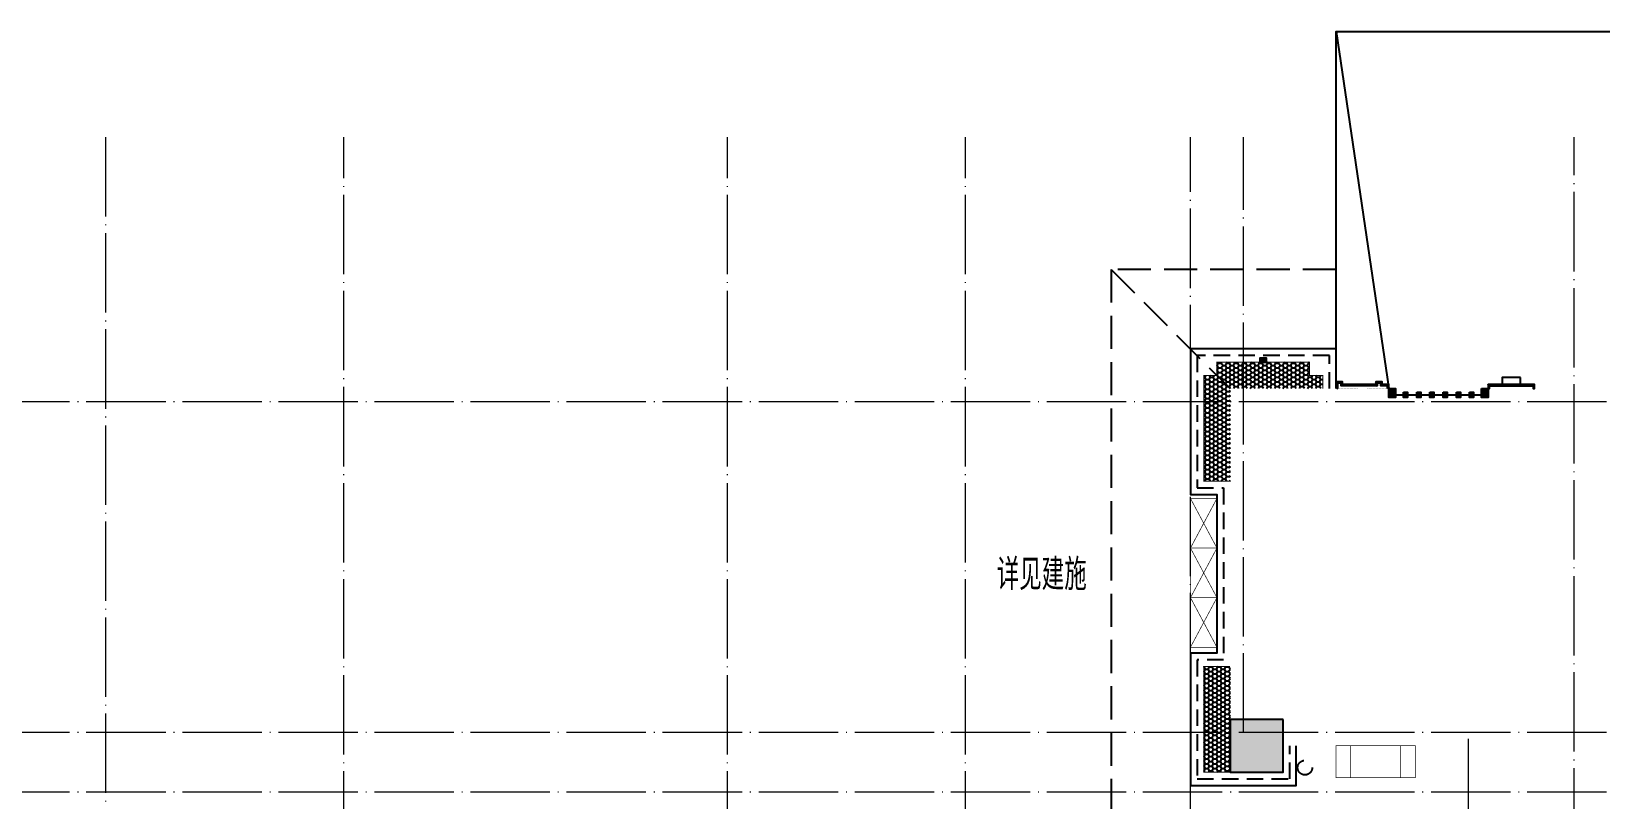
# Model space of a CAD drawing. Extents: x -518115 to 389031, y -231062 to 1628073.
# Drawn here: x 12756 to 24617, y 685151 to 690957 of the extents above; entities that cross this region are included whole.
import ezdxf

# ---------------------------------------------------------------- set-up
doc = ezdxf.new("R2010")
doc.units = 0
doc.header["$LTSCALE"] = 1000
doc.header["$MEASUREMENT"] = 0
for name, pattern in [('DASH', [0.35, 0.25, -0.1]), ('DOTE', [2.42, 2, -0.2, 0.02, -0.2]), ('HIDDEN', [0.375, 0.25, -0.125])]:
    doc.linetypes.add(name, pattern=pattern)
for name, color, linetype in [('A-EQPM-MECH', 191, 'Continuous'), ('PUB_TEXT', 4, 'Continuous'), ('VPIPE-雨水', 4, 'DASH'), ('修改标示', 212, 'Continuous'), ('卫生间', 6, 'Continuous'), ('看线', 251, 'Continuous'), ('立面', 73, 'Continuous'), ('立面-看线', 251, 'Continuous'), ('设备', 253, 'Continuous'), ('铝合金', 144, 'Continuous')]:
    doc.layers.add(name, color=color, linetype=linetype)
doc.layers.add('DOTE', color=19, linetype='DOTE', lineweight=9)
doc.layers.add('PUB_HATCH', color=8, linetype='Continuous', lineweight=9)
doc.styles.add('_TCH_AXIS', font='COMPLEX', dxfattribs={"bigfont": 'GBCBIG'})

# ---------------------------------------------------------------- blocks, each defined once
blk = doc.blocks.new('A$C341176C1')
at = {"layer": '设备', "color": 3, "const_width": 5}
blk.add_lwpolyline([(-240, -200), (0, -200), (0, -800), (-240, -800)], close=True, dxfattribs=at)
for points in [[(-240, -312), (0, -312)], [(-240, -688), (0, -688)]]:
    blk.add_lwpolyline(points, dxfattribs=at)
blk = doc.blocks.new('A$C7D502F78')
at = {"layer": '修改标示', "ltscale": 2}
blk.add_lwpolyline([(-151, 197), (-11, 197), (-11, 142), (-151, 142)], close=True, dxfattribs=at)
blk = doc.blocks.new('HFHFTHFD')
at = {"layer": 'DOTE', "linetype": 'DOTE', "ltscale": 0.3}
for p, q in [((420617, 612949), (420617, 593449)), ((422417, 601749), (422417, 612949)), ((425317, 601749), (425317, 612949)), ((427117, 601749), (427117, 612949)), ((428817, 604549), (428817, 612949)), ((431717, 603949), (431717, 612949)), ((472617, 610949), (418617, 610949)), ((429217, 608449), (429217, 610949)), ((472617, 608449), (418617, 608449)), ((430917, 606349), (430917, 608449)), ((472617, 607999), (418617, 607999))]:
    blk.add_line(p, q, dxfattribs=at)
blk = doc.blocks.new('A$C148B7D8E')
at = {"layer": '卫生间', "color": 159, "linetype": 'DASH', "true_color": 0x22346e}
blk.add_line((7700, 15400), (8600, 14500), dxfattribs=at)
blk.add_lwpolyline([(9400, 15400), (7700, 15400), (7700, 10800), (7300, 10800), (7300, 10000), (900, 10000), (900, 9000), (-900, 9000), (-900, -900), (1750, -900), (1750, -2100), (23450, -2100), (23450, -900), (25100, -900)], dxfattribs=at)
blk = doc.blocks.new('A$C028C60F5')
at = {"color": 6}
blk.add_lwpolyline([(400, 0), (0, 0), (0, -400), (400, -400)], close=True, dxfattribs=at)
at = {"layer": 'PUB_HATCH'}
blk.add_solid([(0, -400), (400, -400), (0, 0), (400, 0)], dxfattribs=at)
blk = doc.blocks.new('A$C3EFA6995')
for p in [(9700, -2400), (15900, -2400)]:
    blk.add_blockref('A$C028C60F5', p)

msp = doc.modelspace()

# ---------------------------------------------------------------- hatches: boundary and pattern name
at = {"layer": '立面'}
h = msp.add_hatch(dxfattribs=at)
h.set_pattern_fill('ANSI31', color=251, scale=2)
h.set_pattern_definition([(45, (-866233.452, -107108.3295), (-2.24506403, 2.24506403), [])])
h.paths.add_polyline_path([(22041.8, 688457.2), (22091.8, 688457.2), (22091.8, 688487.2), (22041.8, 688487.2)])
h = msp.add_hatch(dxfattribs=at)
h.set_pattern_fill('ANSI31', color=251, scale=2)
h.set_pattern_definition([(45, (-678225.7032, -266823.1597), (-2.24506403, 2.24506403), [])])
h.paths.add_polyline_path([(22616.8, 688257.3), (23016.5, 688257.3), (23016.5, 688287.3), (22966.5, 688287.3), (22966.5, 688307.4), (22916.5, 688307.4), (22916.5, 688287.4), (22666.7, 688287.1), (22666.5, 688307.4), (22616.8, 688307.4)])
h.paths.add_polyline_path([(22626.8, 688257.3), (23006.5, 688257.3), (23006.5, 688277.3), (22956.5, 688277.3), (22956.5, 688297.4), (22926.5, 688297.4), (22926.5, 688277.4), (22656.8, 688277.1), (22656.6, 688297.4), (22626.8, 688297.4)])
h = msp.add_hatch(dxfattribs=at)
h.set_pattern_fill('ANSI31', color=251, scale=2)
h.set_pattern_definition([(45, (-866433.452, -108177.829), (-2.24506403, 2.24506403), [])])
edge = h.paths.add_edge_path()
edge.add_line((23766.5, 688257.2), (23776.6, 688257.2))
edge.add_line((23776.6, 688257.2), (23776.6, 688277.2))
edge.add_line((23776.6, 688277.2), (24106.6, 688277.2))
edge.add_line((24106.6, 688277.2), (24106.6, 688257.3))
edge.add_line((24106.6, 688257.3), (24116.6, 688257.2))
edge.add_line((24116.6, 688257.2), (24116.6, 688287.2))
edge.add_line((24116.6, 688287.2), (23766.6, 688287.2))
edge.add_line((23766.6, 688287.2), (23766.6, 688257.2))
h = msp.add_hatch(dxfattribs=at)
h.set_pattern_fill('ANSI31', color=251, scale=2)
h.set_pattern_definition([(45, (-678285.939, -266823.342), (-2.24506403, 2.24506403), [])])
h.paths.add_polyline_path([(23016.5, 688257.2), (23066.5, 688257.2), (23066.5, 688190.5), (23016.5, 688190.5)])
h = msp.add_hatch(dxfattribs=at)
h.set_pattern_fill('ANSI31', color=251, scale=2)
h.set_pattern_definition([(45, (-678175.9383, -266823.3426), (-2.24506403, 2.24506403), [])])
h.paths.add_polyline_path([(23126.5, 688230.2), (23156.5, 688230.2), (23156.5, 688190.5), (23126.5, 688190.5)])
h = msp.add_hatch(dxfattribs=at)
h.set_pattern_fill('ANSI31', color=251, scale=2)
h.set_pattern_definition([(45, (-678075.9383, -266823.3435), (-2.24506403, 2.24506403), [])])
h.paths.add_polyline_path([(23226.5, 688230.2), (23256.5, 688230.2), (23256.5, 688190.5), (23226.5, 688190.5)])
h = msp.add_hatch(dxfattribs=at)
h.set_pattern_fill('ANSI31', color=251, scale=2)
h.set_pattern_definition([(45, (-677975.9383, -266823.3444), (-2.24506403, 2.24506403), [])])
h.paths.add_polyline_path([(23326.5, 688230.2), (23356.5, 688230.2), (23356.5, 688190.5), (23326.5, 688190.5)])
h = msp.add_hatch(dxfattribs=at)
h.set_pattern_fill('ANSI31', color=251, scale=2)
h.set_pattern_definition([(45, (-677875.9383, -266823.3454), (-2.24506403, 2.24506403), [])])
h.paths.add_polyline_path([(23426.5, 688230.2), (23456.5, 688230.2), (23456.5, 688190.5), (23426.5, 688190.5)])
h = msp.add_hatch(dxfattribs=at)
h.set_pattern_fill('ANSI31', color=251, scale=2)
h.set_pattern_definition([(45, (-677775.9383, -266823.3463), (-2.24506403, 2.24506403), [])])
h.paths.add_polyline_path([(23526.5, 688230.2), (23556.5, 688230.2), (23556.5, 688190.5), (23526.5, 688190.5)])
h = msp.add_hatch(dxfattribs=at)
h.set_pattern_fill('ANSI31', color=251, scale=2)
h.set_pattern_definition([(45, (-677675.9383, -266823.3472), (-2.24506403, 2.24506403), [])])
h.paths.add_polyline_path([(23626.5, 688230.2), (23656.5, 688230.2), (23656.5, 688190.5), (23626.5, 688190.5)])
h = msp.add_hatch(dxfattribs=at)
h.set_pattern_fill('ANSI31', color=251, scale=2)
h.set_pattern_definition([(45, (-677585.9357, -266823.3383), (-2.24506403, 2.24506403), [])])
h.paths.add_polyline_path([(23716.5, 688257.2), (23766.5, 688257.2), (23766.5, 688190.5), (23716.5, 688190.5)])
at = {"layer": '立面-看线'}
h = msp.add_hatch(dxfattribs=at)
h.set_pattern_fill('HONEY', color=256, scale=13)
h.set_pattern_definition([(0, (-407200.637, 156240.446), (30.95625, 17.872595), [20.6375, -41.275]), (120, (-407200.637, 156240.446), (-30.9562463, 17.8726014), [20.6375, -41.275]), (60, (-407200.637, 156240.446), (3.7e-06, 35.7451964), [-41.275, 20.6375])])
h.paths.add_polyline_path([(22416.8, 688357.2), (22416.8, 688457.2), (21716.8, 688457.2), (21716.8, 688357.2), (21616.8, 688357.2), (21616.8, 687557.2), (21816.6, 687557.2), (21816.6, 688257.2), (22515.9, 688257.2), (22515.9, 688357.2)])
h = msp.add_hatch(dxfattribs=at)
h.set_pattern_fill('HONEY', color=256, scale=13)
h.set_pattern_definition([(0, (-407300, 153140.447), (30.95625, 17.872595), [20.6375, -41.275]), (120, (-407300, 153140.447), (-30.9562463, 17.8726014), [20.6375, -41.275]), (60, (-407300, 153140.447), (3.7e-06, 35.7451964), [-41.275, 20.6375])])
h.paths.add_polyline_path([(21816.6, 685557.2), (21816.6, 685557.2), (21816.6, 686157.2), (21617.1, 686157.2), (21617.1, 685357.2), (21816.6, 685357.2)])

# ---------------------------------------------------------------- linework, layer by layer
at = {"color": 1, "const_width": 8}
for points in [[(21816.6, 687557.2), (21616.8, 687557.2), (21616.8, 688357.2), (21716.8, 688357.2), (21716.8, 688457.2), (22006.8, 688457.2), (22006.8, 688457.2), (22126.8, 688457.2), (22126.8, 688457.2), (22416.8, 688457.2), (22416.8, 688357.2), (22516.8, 688357.2), (22516.8, 688257.2)], [(21816.6, 686157.2), (21616.6, 686157.2), (21616.6, 685357.2), (22216.6, 685357.2), (22216.6, 685557.2)]]:
    msp.add_lwpolyline(points, dxfattribs=at)
at = {"layer": 'A-EQPM-MECH', "color": 2}
for points in [[(22616.8, 688257.2), (22616.8, 690957.2), (27616.8, 690957.2), (27616.8, 688257.2)], [(22616.8, 690957.2), (23016.5, 688257.2)]]:
    msp.add_lwpolyline(points, dxfattribs=at)
at = {"layer": 'DOTE', "linetype": 'DOTE', "ltscale": 0.3}
msp.add_line((21916.6, 688157.2), (21916.6, 690157.2), dxfattribs=at)
at = {"layer": 'VPIPE-雨水'}
msp.add_circle((22381.6, 685392.2), 55, dxfattribs=at)
at = {"layer": '看线', "color": 201}
msp.add_lwpolyline([(22616.8, 688257.2), (22616.8, 688557.2), (21516.8, 688557.2), (21516.8, 687457.2), (21716.6, 687457.2), (21716.6, 686257.2), (21516.6, 686257.2), (21516.6, 685257.2), (22316.6, 685257.2), (22316.6, 685557.2)], dxfattribs=at)
at = {"layer": '看线', "color": 201, "linetype": 'HIDDEN', "ltscale": 0.5}
msp.add_lwpolyline([(22566.8, 688257.2), (22566.8, 688507.2), (21566.8, 688507.2), (21566.8, 687507.2), (21766.6, 687507.2), (21766.6, 686207.2), (21566.6, 686207.2), (21566.6, 685307.2), (22266.6, 685307.2), (22266.6, 685557.2)], dxfattribs=at)
at = {"layer": '立面', "color": 6}
for p, q in [((23226.5, 688230.2), (23256.5, 688230.2)), ((23226.5, 688190.5), (23226.5, 688230.2)), ((23256.5, 688190.5), (23226.5, 688190.5)), ((23256.5, 688230.2), (23256.5, 688190.5))]:
    msp.add_line(p, q, dxfattribs=at)
at = {"layer": '立面', "color": 251}
msp.add_lwpolyline([(22041.8, 688457.2), (22091.8, 688457.2), (22091.8, 688487.2), (22041.8, 688487.2)], close=True, dxfattribs=at)
msp.add_lwpolyline([(23766.5, 688257.2), (23776.6, 688257.2), (23776.6, 688277.2), (24106.6, 688277.2), (24106.6, 688257.3), (24116.6, 688257.2), (24116.6, 688287.2), (23766.6, 688287.2), (23766.6, 688257.2)], dxfattribs=at)
at = {"layer": '立面', "color": 6}
for points in [[(23016.5, 688257.2), (23066.5, 688257.2), (23066.5, 688190.5), (23016.5, 688190.5)], [(23326.5, 688230.2), (23356.5, 688230.2), (23356.5, 688190.5), (23326.5, 688190.5)], [(23426.5, 688230.2), (23456.5, 688230.2), (23456.5, 688190.5), (23426.5, 688190.5)], [(23526.5, 688230.2), (23556.5, 688230.2), (23556.5, 688190.5), (23526.5, 688190.5)], [(23626.5, 688230.2), (23656.5, 688230.2), (23656.5, 688190.5), (23626.5, 688190.5)], [(23716.5, 688257.2), (23766.5, 688257.2), (23766.5, 688190.5), (23716.5, 688190.5)]]:
    msp.add_lwpolyline(points, close=True, dxfattribs=at)
at = {"layer": '设备', "color": 3, "const_width": 5}
for points in [[(21716.6, 687052.2), (21716.6, 687427.2), (21516.6, 687427.2), (21516.6, 687052.2)], [(21716.6, 686677.2), (21716.6, 687052.2), (21516.6, 687052.2), (21516.6, 686677.2)], [(21716.6, 686302.2), (21716.6, 686677.2), (21516.6, 686677.2), (21516.6, 686302.2)]]:
    msp.add_lwpolyline(points, close=True, dxfattribs=at)
for points in [[(21716.6, 687427.2), (21516.6, 687052.2)], [(21516.6, 687427.2), (21716.6, 687052.2)], [(21716.6, 687052.2), (21516.6, 686677.2)], [(21516.6, 687052.2), (21716.6, 686677.2)], [(21716.6, 686677.2), (21516.6, 686302.2)], [(21516.6, 686677.2), (21716.6, 686302.2)]]:
    msp.add_lwpolyline(points, dxfattribs=at)
at = {"layer": '铝合金', "color": 6}
for p, q in [((23066.5, 688210.3), (23126.5, 688210.3)), ((23156.5, 688210.3), (23226.5, 688210.3)), ((23256.5, 688210.3), (23326.5, 688210.3)), ((23356.5, 688210.3), (23426.5, 688210.3)), ((23456.5, 688210.3), (23526.5, 688210.3)), ((23556.5, 688210.3), (23626.5, 688210.3)), ((23656.5, 688210.3), (23716.5, 688210.3))]:
    msp.add_line(p, q, dxfattribs=at)
for points in [[(22041.8, 688457.2), (22091.8, 688457.2), (22091.8, 688487.2), (22041.8, 688487.2)], [(23016.5, 688257.2), (23066.5, 688257.2), (23066.5, 688190.5), (23016.5, 688190.5)], [(23126.5, 688230.2), (23156.5, 688230.2), (23156.5, 688190.5), (23126.5, 688190.5)], [(23226.5, 688230.2), (23256.5, 688230.2), (23256.5, 688190.5), (23226.5, 688190.5)], [(23326.5, 688230.2), (23356.5, 688230.2), (23356.5, 688190.5), (23326.5, 688190.5)], [(23426.5, 688230.2), (23456.5, 688230.2), (23456.5, 688190.5), (23426.5, 688190.5)], [(23526.5, 688230.2), (23556.5, 688230.2), (23556.5, 688190.5), (23526.5, 688190.5)], [(23626.5, 688230.2), (23656.5, 688230.2), (23656.5, 688190.5), (23626.5, 688190.5)], [(23716.5, 688257.2), (23766.5, 688257.2), (23766.5, 688190.5), (23716.5, 688190.5)]]:
    msp.add_lwpolyline(points, close=True, dxfattribs=at)
for points in [[(23016.5, 688257.3), (23016.5, 688287.3), (22966.5, 688287.3), (22966.5, 688307.4), (22916.5, 688307.4), (22916.5, 688287.4), (22666.7, 688287.1), (22666.5, 688307.4), (22616.8, 688307.4), (22616.8, 688257.3)], [(23006.5, 688257.3), (23006.5, 688277.3), (22956.5, 688277.3), (22956.5, 688297.4), (22926.5, 688297.4), (22926.5, 688277.4), (22656.8, 688277.1), (22656.6, 688297.4), (22626.8, 688297.4), (22626.8, 688257.3)], [(23766.5, 688257.2), (23776.6, 688257.2), (23776.6, 688277.2), (24106.6, 688277.2), (24106.6, 688257.3), (24116.6, 688257.2), (24116.6, 688287.2), (23766.6, 688287.2), (23766.6, 688257.2)]]:
    msp.add_lwpolyline(points, dxfattribs=at)

# ---------------------------------------------------------------- block references
for name, p in [('HFHFTHFD', (-407300, 77208.4)), ('A$C148B7D8E', (13216.6, 673757.2)), ('A$C3EFA6995', (12116.6, 688157.2))]:
    msp.add_blockref(name, p)
at = {"rotation": 90}
msp.add_blockref('A$C341176C1', (22416.6, 685557.2), dxfattribs=at)
at = {"layer": '修改标示', "ltscale": 2, "xscale": -1}
msp.add_blockref('A$C7D502F78', (23861, 688144.8), dxfattribs=at)

# ---------------------------------------------------------------- texts
at = {"layer": 'PUB_TEXT', "style": '_TCH_AXIS'}
msp.add_text('详见建施', height=236.31, dxfattribs=at).set_placement((20052, 686734.1))

doc.saveas('drawing.dxf')
